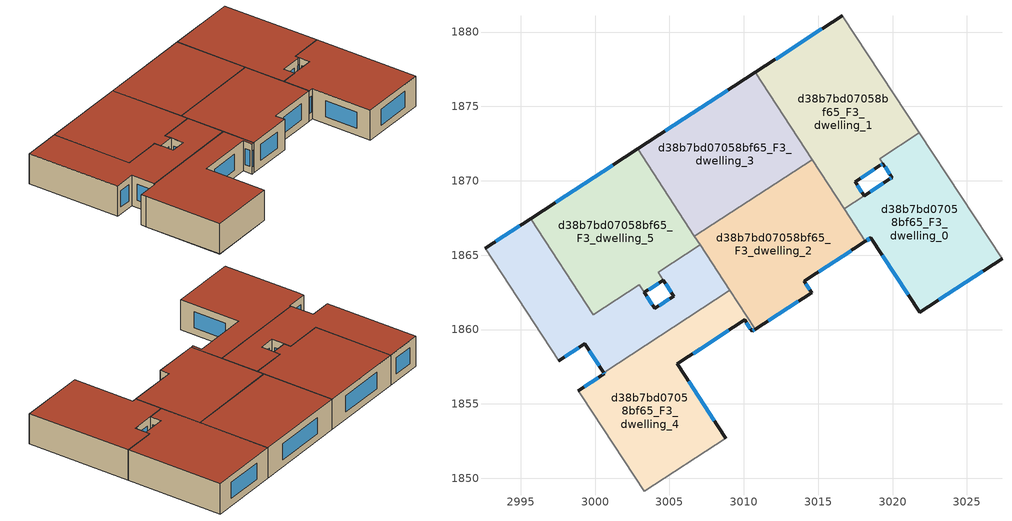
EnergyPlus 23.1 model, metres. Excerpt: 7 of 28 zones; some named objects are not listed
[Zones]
d38b7bd07058bf65_F3_dwelling_0
 floor to d38b7bd07058bf65_F2_dwelling_0 (EU_floor_Construction): 3021.8,1873.22 3027.35,1864.77 3021.82,1861.17 3018.54,1866.18 3018.16,1865.93 3016.74,1868.12 3019.78,1870.11 3019.96,1870.22 3019.13,1871.49 z9
 wall outside (EU_wall_Construction): 3019.96,1870.22 3019.78,1870.11 3018.09,1869 / 3018.16,1865.93 3018.54,1866.18 3021.82,1861.17 3027.35,1864.77 z9:12
 wall adiabatic (EU_wall_Construction): 3027.35,1864.77 3021.8,1873.22 z9:12
 wall to d38b7bd07058bf65_F3_dwelling_1 (EU_wall_Construction): 3019.13,1871.49 3019.96,1870.22 / 3021.8,1873.22 3019.14,1871.49 / 3018.09,1869 3016.74,1868.12 z9:12
 wall to d38b7bd07058bf65_F3_dwelling_2 (EU_wall_Construction): 3016.74,1868.12 3018.16,1865.93 z9:12
 window (EU_Window_Construction): 3019.92,1870.2 3019.82,1870.13 / 3023.12,1862.02 3026.06,1863.92 / 3019.31,1865 3021.05,1862.35 / 3018.25,1865.99 3018.45,1866.12 / 3019.38,1869.85 3018.48,1869.26 z9.7:11.3
 roof outside (EU_roof_Construction): 3027.35,1864.77 3021.8,1873.22 3019.13,1871.49 3019.96,1870.22 3019.78,1870.11 3016.74,1868.12 3018.16,1865.93 3018.54,1866.18 3021.82,1861.17 z12
d38b7bd07058bf65_F3_dwelling_1
 floor to d38b7bd07058bf65_F2_dwelling_1 (EU_floor_Construction): 3016.61,1881.1 3021.8,1873.22 3019.14,1871.49 3019.96,1870.22 3019.35,1871.15 3019.18,1871.04 3017.47,1869.93 3018.08,1869 3016.74,1868.12 3010.76,1877.29 z9
 wall outside (EU_wall_Construction): 3018.09,1869 3017.47,1869.93 3019.18,1871.04 3019.35,1871.15 3019.96,1870.22 / 3016.61,1881.1 3010.77,1877.29 z9:12
 wall adiabatic (EU_wall_Construction): 3021.8,1873.22 3016.61,1881.1 z9:12
 wall to d38b7bd07058bf65_F3_dwelling_3 (EU_wall_Construction): 3010.76,1877.29 3014.58,1871.43 z9:12
 wall to d38b7bd07058bf65_F3_dwelling_2 (EU_wall_Construction): 3014.58,1871.43 3016.74,1868.12 z9:12
 window (EU_Window_Construction): 3019.22,1871.06 3019.31,1871.12 / 3017.87,1870.19 3018.78,1870.78 / 3017.94,1869.22 3017.62,1869.71 / 3015.24,1880.21 3012.14,1878.19 / 3019.5,1870.93 3019.82,1870.44 z9.7:11.3
 roof outside (EU_roof_Construction): 3019.96,1870.22 3019.13,1871.49 3021.8,1873.22 3016.61,1881.1 3010.76,1877.29 3016.74,1868.12 3018.08,1869 3017.47,1869.93 3019.18,1871.04 3019.35,1871.15 z12
d38b7bd07058bf65_F3_dwelling_2
 floor to d38b7bd07058bf65_F2_dwelling_2 (EU_floor_Construction): 3014.58,1871.43 3018.16,1865.93 3014.08,1863.27 3014.05,1863.25 3014.55,1862.48 3010.76,1860.01 3006.68,1866.28 z9
 wall outside (EU_wall_Construction): 3010.76,1860.01 3014.55,1862.48 3014.05,1863.25 3014.08,1863.27 3018.16,1865.93 z9:12
 wall to d38b7bd07058bf65_F3_dwelling_3 (EU_wall_Construction): 3014.58,1871.43 3006.68,1866.28 z9:12
 wall to d38b7bd07058bf65_F3_dwelling_6 (EU_wall_Construction): 3007.06,1865.69 3009.06,1862.63 z9:12
 wall to d38b7bd07058bf65_F3_dwelling_4 (EU_wall_Construction): 3009.06,1862.63 3010.76,1860.01 z9:12
 wall to d38b7bd07058bf65_F3_dwelling_5 (EU_wall_Construction): 3006.68,1866.28 3007.06,1865.69 z9:12
 window (EU_Window_Construction): 3014.43,1862.66 3014.17,1863.07 / 3011.65,1860.59 3013.66,1861.9 / 3015.04,1863.9 3017.21,1865.31 z9.7:11.3
 roof outside (EU_roof_Construction): 3014.55,1862.48 3014.05,1863.25 3014.08,1863.27 3018.16,1865.93 3014.58,1871.43 3006.68,1866.28 3010.76,1860.01 z12
d38b7bd07058bf65_F3_dwelling_3
 floor to d38b7bd07058bf65_F2_dwelling_3 (EU_floor_Construction): 3010.76,1877.29 3014.58,1871.43 3006.68,1866.28 3002.86,1872.14 z9
 wall outside (EU_wall_Construction): 3010.77,1877.29 3002.86,1872.14 z9:12
 wall to d38b7bd07058bf65_F3_dwelling_5 (EU_wall_Construction): 3002.86,1872.14 3006.68,1866.28 z9:12
 window (EU_Window_Construction): 3008.91,1876.08 3004.72,1873.35 z9.7:11.3
 roof outside (EU_roof_Construction): 3014.58,1871.43 3010.77,1877.29 3002.86,1872.14 3006.68,1866.28 z12
d38b7bd07058bf65_F3_dwelling_4
 floor to d38b7bd07058bf65_F2_dwelling_4 (EU_floor_Construction): 3009.05,1862.63 3010.76,1860.01 3010.55,1859.88 3010.05,1860.65 3005.52,1857.69 3008.78,1852.7 3003.3,1849.13 2999.14,1855.48 2998.87,1855.88 3000.62,1857.02 3000.57,1857.1 z9
 wall outside (EU_wall_Construction): 3000.57,1857.1 3000.62,1857.02 2998.87,1855.88 / 3008.78,1852.7 3005.52,1857.69 3010.05,1860.65 3010.55,1859.88 3010.76,1860.01 z9:12
 wall adiabatic (EU_wall_Construction): 2998.87,1855.88 2999.14,1855.48 3003.3,1849.13 3008.78,1852.7 z9:12
 wall to d38b7bd07058bf65_F3_dwelling_6 (EU_wall_Construction): 3009.05,1862.63 3000.57,1857.1 z9:12
 window (EU_Window_Construction): 3000.58,1857.08 3000.61,1857.04 / 3010.6,1859.91 3010.71,1859.98 / 3010.17,1860.47 3010.43,1860.06 / 3006.58,1858.38 3008.99,1859.95 / 3008.02,1853.87 3006.28,1856.52 / 3000.21,1856.75 2999.28,1856.15 z9.7:11.3
 roof outside (EU_roof_Construction): 3008.78,1852.7 3005.52,1857.69 3010.05,1860.65 3010.55,1859.88 3010.76,1860.01 3009.05,1862.63 3000.57,1857.1 3000.62,1857.02 2998.87,1855.88 2999.14,1855.48 3003.3,1849.13 z12
d38b7bd07058bf65_F3_dwelling_5
 floor to d38b7bd07058bf65_F2_dwelling_5 (EU_floor_Construction): 3002.86,1872.14 3007.06,1865.69 3004.24,1863.86 3004.59,1863.32 3003.31,1862.49 3002.96,1863.02 2999.87,1861.01 2995.67,1867.46 z9
 wall outside (EU_wall_Construction): 3002.86,1872.14 2995.67,1867.46 / 3003.31,1862.49 3004.59,1863.32 z9:12
 wall to d38b7bd07058bf65_F3_dwelling_6 (EU_wall_Construction): 2995.67,1867.46 2999.87,1861.01 3002.96,1863.02 3003.31,1862.49 / 3004.24,1863.85 3007.06,1865.69 / 3004.59,1863.32 3004.23,1863.85 z9:12
 window (EU_Window_Construction): 3001.17,1871.04 2997.36,1868.56 / 3003.61,1862.69 3004.29,1863.12 z9.7:11.3
 roof outside (EU_roof_Construction): 3004.59,1863.32 3004.23,1863.85 3007.06,1865.69 3002.86,1872.14 2995.67,1867.46 2999.87,1861.01 3002.96,1863.02 3003.31,1862.49 z12
d38b7bd07058bf65_F3_dwelling_6
 floor to d38b7bd07058bf65_F2_dwelling_6 (EU_floor_Construction): 3007.06,1865.69 3009.05,1862.63 3000.57,1857.1 2999.3,1859.03 2997.56,1857.9 2992.6,1865.46 2995.67,1867.46 2999.87,1861.01 3002.96,1863.02 3004,1861.42 3005.28,1862.25 3004.23,1863.85 z9
 wall outside (EU_wall_Construction): 2997.56,1857.9 2999.3,1859.03 3000.57,1857.1 / 2995.67,1867.46 2992.6,1865.46 / 3004.59,1863.32 3005.28,1862.25 3004,1861.42 3003.31,1862.49 z9:12
 wall adiabatic (EU_wall_Construction): 2992.6,1865.46 2997.56,1857.9 z9:12
 window (EU_Window_Construction): 3004.98,1862.06 3004.3,1861.62 / 2999.6,1858.58 3000.27,1857.55 / 2997.97,1858.16 2998.89,1858.77 / 2994.95,1866.99 2993.32,1865.93 / 3003.84,1861.67 3003.47,1862.24 / 3004.75,1863.07 3005.12,1862.5 z9.7:11.3
 roof outside (EU_roof_Construction): 3009.05,1862.63 3007.06,1865.69 3004.23,1863.85 3005.28,1862.25 3004,1861.42 3002.96,1863.02 2999.87,1861.01 2995.67,1867.46 2992.6,1865.46 2997.56,1857.9 2999.3,1859.03 3000.57,1857.1 z12
[Building]
EU S2 Campaign: North Axis=0; Terrain=City; Solar Distribution=FullExterior
[Site:Location]
Budapest.Ferenc.Liszt.Intl.AP: Latitude=47.437; Longitude=19.256; Time Zone=1; Elevation=185
[SizingPeriod:WeatherFileDays]
AnnualSizingPeriod: Begin Month=1; Begin Day of Month=1; End Month=12; End Day of Month=31; Day of Week for Start Day=Monday; Use Weather File Daylight Saving Period=No; Use Weather File Rain and Snow Indicators=No
[MATERIAL]
EU_InternalMass_Material: Roughness=MediumRough; Thickness=0.1; Conductivity=1; Density=1800; Specific Heat=900; Thermal Absorptance=0.9; Solar Absorptance=0.7; Visible Absorptance=0.7
[MATERIAL:NOMASS] Roughness=MediumRough; Thermal Absorptance=0.9; Solar Absorptance=0.7; Visible Absorptance=0.7
Name | Thermal Resistance
EU_wall_NoMass | 0.832559
EU_roof_NoMass | 1.39638
EU_floor_NoMass | 0.872794
[WINDOWMATERIAL:SIMPLEGLAZINGSYSTEM]
EU_Window_SimpleGlazing: UFactor=2.79869; Solar Heat Gain Coefficient=0.75; Visible Transmittance=0.75
[CONSTRUCTION]
EU_wall_Construction: EU_wall_NoMass
EU_roof_Construction: EU_roof_NoMass
EU_floor_Construction: EU_floor_NoMass
EU_Window_Construction: EU_Window_SimpleGlazing
EU_InternalMass_Construction: EU_InternalMass_Material
[ZONE] Type=1; Multiplier=1; Ceiling Height=autocalculate; Floor Area=autocalculate; Part of Total Floor Area=Yes
Name | Volume
d38b7bd07058bf65_F3_dwelling_0 | 188.122
d38b7bd07058bf65_F3_dwelling_1 | 208.063
d38b7bd07058bf65_F3_dwelling_2 | 198.081
d38b7bd07058bf65_F3_dwelling_3 | 198.085
d38b7bd07058bf65_F3_dwelling_4 | 198.094
d38b7bd07058bf65_F3_dwelling_5 | 201.01
d38b7bd07058bf65_F3_dwelling_6 | 195.165
[INTERNALMASS] Construction=EU_InternalMass_Construction
Name | Zone or ZoneList | Surface Area
d38b7bd07058bf65_F3_dwelling_0_EU_InternalMass | d38b7bd07058bf65_F3_dwelling_0 | 62.709
d38b7bd07058bf65_F3_dwelling_1_EU_InternalMass | d38b7bd07058bf65_F3_dwelling_1 | 69.3522
d38b7bd07058bf65_F3_dwelling_2_EU_InternalMass | d38b7bd07058bf65_F3_dwelling_2 | 66.027
d38b7bd07058bf65_F3_dwelling_3_EU_InternalMass | d38b7bd07058bf65_F3_dwelling_3 | 66.0324
d38b7bd07058bf65_F3_dwelling_4_EU_InternalMass | d38b7bd07058bf65_F3_dwelling_4 | 66.0297
d38b7bd07058bf65_F3_dwelling_5_EU_InternalMass | d38b7bd07058bf65_F3_dwelling_5 | 67.0019
d38b7bd07058bf65_F3_dwelling_6_EU_InternalMass | d38b7bd07058bf65_F3_dwelling_6 | 65.0592
[OTHEREQUIPMENT] Fuel Type=Electricity; Design Level Calculation Method=Watts/Area; Power per Zone Floor Area=1; Fraction Latent=0; Fraction Radiant=0; Fraction Lost=0; Carbon Dioxide Generation Rate=0; EndUse Subcategory=EU_Step8_InternalGains
Name | Zone or ZoneList or Space or SpaceList | Schedule
EU_Step8_InternalGain_d38b7bd07058bf65_F3_dwelling_0_f000 | d38b7bd07058bf65_F3_dwelling_0 | EU_Step8_GainSchedule_d38b7bd07058bf65_F3_dwelling_0_f000
EU_Step8_InternalGain_d38b7bd07058bf65_F3_dwelling_1_f000 | d38b7bd07058bf65_F3_dwelling_1 | EU_Step8_GainSchedule_d38b7bd07058bf65_F3_dwelling_1_f000
EU_Step8_InternalGain_d38b7bd07058bf65_F3_dwelling_2_f000 | d38b7bd07058bf65_F3_dwelling_2 | EU_Step8_GainSchedule_d38b7bd07058bf65_F3_dwelling_2_f000
EU_Step8_InternalGain_d38b7bd07058bf65_F3_dwelling_3_f000 | d38b7bd07058bf65_F3_dwelling_3 | EU_Step8_GainSchedule_d38b7bd07058bf65_F3_dwelling_3_f000
EU_Step8_InternalGain_d38b7bd07058bf65_F3_dwelling_4_f000 | d38b7bd07058bf65_F3_dwelling_4 | EU_Step8_GainSchedule_d38b7bd07058bf65_F3_dwelling_4_f000
EU_Step8_InternalGain_d38b7bd07058bf65_F3_dwelling_5_f000 | d38b7bd07058bf65_F3_dwelling_5 | EU_Step8_GainSchedule_d38b7bd07058bf65_F3_dwelling_5_f000
EU_Step8_InternalGain_d38b7bd07058bf65_F3_dwelling_6_f000 | d38b7bd07058bf65_F3_dwelling_6 | EU_Step8_GainSchedule_d38b7bd07058bf65_F3_dwelling_6_f000
[ZONEVENTILATION:DESIGNFLOWRATE] Schedule=EU_AlwaysOn; Design Flow Rate Calculation Method=AirChanges/Hour; Air Changes per Hour=0.475469; Ventilation Type=Natural; Fan Pressure Rise=0; Fan Total Efficiency=1; Constant Term Coefficient=1; Temperature Term Coefficient=0; Velocity Term Coefficient=0; Velocity Squared Term Coefficient=0; Minimum Indoor Temperature=-100; Maximum Indoor Temperature=100; Delta Temperature=-100; Minimum Outdoor Temperature=-100; Maximum Outdoor Temperature=100; Maximum Wind Speed=40
Name | Zone or ZoneList or Space or SpaceList
EU_ConstantAir_d38b7bd07058bf65_F3_dwelling_0 | d38b7bd07058bf65_F3_dwelling_0
EU_ConstantAir_d38b7bd07058bf65_F3_dwelling_1 | d38b7bd07058bf65_F3_dwelling_1
EU_ConstantAir_d38b7bd07058bf65_F3_dwelling_2 | d38b7bd07058bf65_F3_dwelling_2
EU_ConstantAir_d38b7bd07058bf65_F3_dwelling_3 | d38b7bd07058bf65_F3_dwelling_3
EU_ConstantAir_d38b7bd07058bf65_F3_dwelling_4 | d38b7bd07058bf65_F3_dwelling_4
EU_ConstantAir_d38b7bd07058bf65_F3_dwelling_5 | d38b7bd07058bf65_F3_dwelling_5
EU_ConstantAir_d38b7bd07058bf65_F3_dwelling_6 | d38b7bd07058bf65_F3_dwelling_6
[HVACTEMPLATE:ZONE:IDEALLOADSAIRSYSTEM] System Availability Schedule=EU_AlwaysOn; Maximum Heating Supply Air Temperature=50; Minimum Cooling Supply Air Temperature=13; Maximum Heating Supply Air Humidity Ratio=0.0156; Minimum Cooling Supply Air Humidity Ratio=0.0077; Heating Limit=NoLimit; Cooling Limit=NoLimit; Heating Availability Schedule=EU_AlwaysOn; Cooling Availability Schedule=EU_CoolingOff; Dehumidification Control Type=ConstantSensibleHeatRatio; Cooling Sensible Heat Ratio=0.7; Dehumidification Setpoint=60; Humidification Control Type=None; Humidification Setpoint=30; Outdoor Air Method=None; Outdoor Air Flow Rate per Person=0.00944; Outdoor Air Flow Rate per Zone Floor Area=0; Outdoor Air Flow Rate per Zone=0; Demand Controlled Ventilation Type=None; Outdoor Air Economizer Type=NoEconomizer; Heat Recovery Type=None; Sensible Heat Recovery Effectiveness=0.7; Latent Heat Recovery Effectiveness=0.65
Name | Template Thermostat
d38b7bd07058bf65_F3_dwelling_0 | EU_HeatOnly_d38b7bd07058bf65_F3_dwelling_0
d38b7bd07058bf65_F3_dwelling_1 | EU_HeatOnly_d38b7bd07058bf65_F3_dwelling_1
d38b7bd07058bf65_F3_dwelling_2 | EU_HeatOnly_d38b7bd07058bf65_F3_dwelling_2
d38b7bd07058bf65_F3_dwelling_3 | EU_HeatOnly_d38b7bd07058bf65_F3_dwelling_3
d38b7bd07058bf65_F3_dwelling_4 | EU_HeatOnly_d38b7bd07058bf65_F3_dwelling_4
d38b7bd07058bf65_F3_dwelling_5 | EU_HeatOnly_d38b7bd07058bf65_F3_dwelling_5
d38b7bd07058bf65_F3_dwelling_6 | EU_HeatOnly_d38b7bd07058bf65_F3_dwelling_6
[SIZING:ZONE] Zone Cooling Design Supply Air Temperature Input Method=SupplyAirTemperature; Zone Cooling Design Supply Air Temperature=13; Zone Heating Design Supply Air Temperature Input Method=SupplyAirTemperature; Zone Heating Design Supply Air Temperature=50; Zone Cooling Design Supply Air Humidity Ratio=0.008; Zone Heating Design Supply Air Humidity Ratio=0.008; Cooling Design Air Flow Method=DesignDay; Cooling Design Air Flow Rate=0; Cooling Minimum Air Flow per Zone Floor Area=0.000762; Cooling Minimum Air Flow=0; Cooling Minimum Air Flow Fraction=0.2; Heating Design Air Flow Method=DesignDay; Heating Design Air Flow Rate=0; Heating Maximum Air Flow per Zone Floor Area=0.002032; Heating Maximum Air Flow=0.141576; Heating Maximum Air Flow Fraction=0.3; Account for Dedicated Outdoor Air System=No; Dedicated Outdoor Air System Control Strategy=NeutralSupplyAir; Dedicated Outdoor Air Low Setpoint Temperature for Design=autosize; Dedicated Outdoor Air High Setpoint Temperature for Design=autosize; Zone Load Sizing Method=Sensible Load Only No Latent Load; Zone Latent Cooling Design Supply Air Humidity Ratio Input Method=HumidityRatioDifference; Zone Cooling Design Supply Air Humidity Ratio Difference=0.005; Zone Latent Heating Design Supply Air Humidity Ratio Input Method=HumidityRatioDifference; Zone Humidification Design Supply Air Humidity Ratio Difference=0.005
d38b7bd07058bf65_F3_dwelling_0; d38b7bd07058bf65_F3_dwelling_1; d38b7bd07058bf65_F3_dwelling_2; d38b7bd07058bf65_F3_dwelling_3; d38b7bd07058bf65_F3_dwelling_4; d38b7bd07058bf65_F3_dwelling_5; d38b7bd07058bf65_F3_dwelling_6
[SCHEDULE:CONSTANT]
Name | Hourly Value
EU_AlwaysOn | 1
EU_CoolingOff | 0
[SCHEDULE:FILE] Column Number=1; Rows to Skip at Top=0; Number of Hours of Data=8760; Column Separator=Comma; Interpolate to Timestep=No; Minutes per Item=60; Adjust Schedule for Daylight Savings=Yes
Name | File
EU_Step8_GainSchedule_d38b7bd07058bf65_F3_dwelling_0_f000 | ../../schedules/d38b7bd07058bf65/d38b7bd07058bf65_F3_dwelling_0_f000_gain.csv
EU_Step8_GainSchedule_d38b7bd07058bf65_F3_dwelling_1_f000 | ../../schedules/d38b7bd07058bf65/d38b7bd07058bf65_F3_dwelling_1_f000_gain.csv
EU_Step8_GainSchedule_d38b7bd07058bf65_F3_dwelling_2_f000 | ../../schedules/d38b7bd07058bf65/d38b7bd07058bf65_F3_dwelling_2_f000_gain.csv
EU_Step8_GainSchedule_d38b7bd07058bf65_F3_dwelling_3_f000 | ../../schedules/d38b7bd07058bf65/d38b7bd07058bf65_F3_dwelling_3_f000_gain.csv
EU_Step8_GainSchedule_d38b7bd07058bf65_F3_dwelling_4_f000 | ../../schedules/d38b7bd07058bf65/d38b7bd07058bf65_F3_dwelling_4_f000_gain.csv
EU_Step8_GainSchedule_d38b7bd07058bf65_F3_dwelling_5_f000 | ../../schedules/d38b7bd07058bf65/d38b7bd07058bf65_F3_dwelling_5_f000_gain.csv
EU_Step8_GainSchedule_d38b7bd07058bf65_F3_dwelling_6_f000 | ../../schedules/d38b7bd07058bf65/d38b7bd07058bf65_F3_dwelling_6_f000_gain.csv
